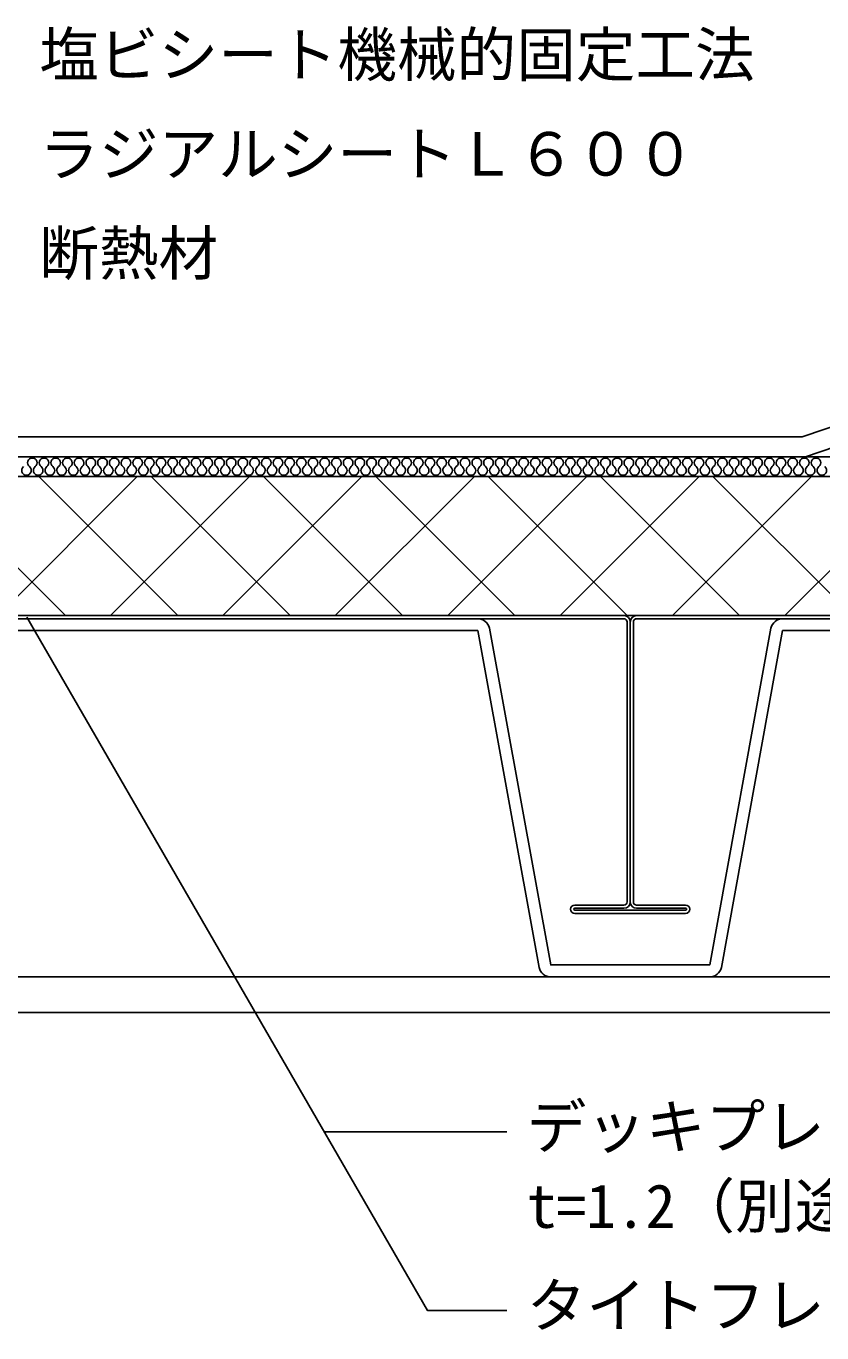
# Model space of a CAD drawing. Units: millimetres, scale not verified. Extents: x -665 to 665, y -465 to 450.
# Drawn here: x -252 to -51.8, y -245.6 to 83.5 of the extents above; entities that cross this region are included whole.
import ezdxf
from ezdxf.enums import TextEntityAlignment as Align

# ---------------------------------------------------------------- set-up
doc = ezdxf.new("R2010")
doc.units = ezdxf.units.MM
doc.header["$LTSCALE"] = 5
for name, color, linetype in [('0-1_線色１（水色）', 4, 'Continuous'), ('0-2_線色２（白）', 7, 'Continuous'), ('0-4_線色４（黄）', 2, 'Continuous'), ('0-5_金属', 7, 'Continuous'), ('0-A_文字', 7, 'Continuous'), ('0-D_断熱・ハッチ', 4, 'Continuous')]:
    doc.layers.add(name, color=color, linetype=linetype)
doc.styles.add('ＭＳ ゴシック', font='')
doc.styles.get('ＭＳ ゴシック').set_extended_font_data('MS Gothic')

msp = doc.modelspace()

# ---------------------------------------------------------------- linework, layer by layer
at = {"layer": '0-1_線色１（水色）'}
for centre, start, end in [((-250.484, -26.519), 307.52351, 232.47649), ((-247.54, -26.519), 307.52351, 232.47649), ((-244.596, -26.519), 307.52351, 232.47649), ((-241.652, -26.519), 307.52351, 232.47649), ((-238.708, -26.519), 307.52351, 232.47649), ((-235.765, -26.519), 307.52351, 232.47649), ((-232.821, -26.519), 307.52351, 232.47649), ((-229.877, -26.519), 307.52351, 232.47649), ((-226.933, -26.519), 307.52351, 232.47649), ((-223.989, -26.519), 307.52351, 232.47649), ((-221.045, -26.519), 307.52351, 232.47649), ((-218.101, -26.519), 307.52351, 232.47649), ((-215.157, -26.519), 307.52351, 232.47649), ((-212.213, -26.519), 307.52351, 232.47649), ((-209.269, -26.519), 307.52351, 232.47649), ((-206.325, -26.519), 307.52351, 232.47649), ((-203.381, -26.519), 307.52351, 232.47649), ((-200.438, -26.519), 307.52351, 232.47649), ((-197.494, -26.519), 307.52351, 232.47649), ((-194.55, -26.519), 307.52351, 232.47649), ((-191.606, -26.519), 307.52351, 232.47649), ((-188.662, -26.519), 307.52351, 232.47649), ((-185.718, -26.519), 307.52351, 232.47649), ((-182.774, -26.519), 307.52351, 232.47649), ((-179.83, -26.519), 307.52351, 232.47649), ((-176.886, -26.519), 307.52351, 232.47649), ((-173.942, -26.519), 307.52351, 232.47649), ((-170.998, -26.519), 307.52351, 232.47649), ((-168.054, -26.519), 307.52351, 232.47649), ((-165.11, -26.519), 307.52351, 232.47649), ((-162.167, -26.519), 307.52351, 232.47649), ((-159.223, -26.519), 307.52351, 232.47649), ((-156.279, -26.519), 307.52351, 232.47649), ((-153.335, -26.519), 307.52351, 232.47649), ((-150.391, -26.519), 307.52351, 232.47649), ((-147.447, -26.519), 307.52351, 232.47649), ((-144.503, -26.519), 307.52351, 232.47649), ((-141.559, -26.519), 307.52351, 232.47649), ((-138.615, -26.519), 307.52351, 232.47649), ((-135.671, -26.519), 307.52351, 232.47649), ((-132.727, -26.519), 307.52351, 232.47649), ((-129.783, -26.519), 307.52351, 232.47649), ((-126.839, -26.519), 307.52351, 232.47649), ((-123.896, -26.519), 307.52351, 232.47649), ((-120.952, -26.519), 307.52351, 232.47649), ((-118.008, -26.519), 307.52351, 232.47649), ((-115.064, -26.519), 307.52351, 232.47649), ((-112.12, -26.519), 307.52351, 232.47649), ((-109.176, -26.519), 307.52351, 232.47649), ((-106.232, -26.519), 307.52351, 232.47649), ((-103.288, -26.519), 307.52351, 232.47649), ((-100.344, -26.519), 307.52351, 232.47649), ((-97.4, -26.519), 307.52351, 232.47649), ((-94.456, -26.519), 307.52351, 232.47649), ((-91.512, -26.519), 307.52351, 232.47649), ((-88.569, -26.519), 307.52351, 232.47649), ((-85.625, -26.519), 307.52351, 232.47649), ((-82.681, -26.519), 307.52351, 232.47649), ((-79.737, -26.519), 307.52351, 232.47649), ((-76.793, -26.519), 307.52351, 232.47649), ((-73.849, -26.519), 307.52351, 232.47649), ((-70.905, -26.519), 307.52351, 232.47649), ((-67.961, -26.519), 307.52351, 232.47649), ((-65.017, -26.519), 307.52351, 232.47649), ((-62.073, -26.519), 307.52351, 232.47649), ((-59.129, -26.519), 307.52351, 232.47649), ((-56.185, -26.519), 307.52351, 232.47649), ((-53.241, -26.519), 307.52351, 232.47649), ((-251.956, -28.435), 127.52351, 52.47649), ((-249.012, -28.435), 127.52351, 52.47649), ((-246.068, -28.435), 127.52351, 52.47649), ((-243.124, -28.435), 127.52351, 52.47649), ((-240.18, -28.435), 127.52351, 52.47649), ((-237.237, -28.435), 127.52351, 52.47649), ((-234.293, -28.435), 127.52351, 52.47649), ((-231.349, -28.435), 127.52351, 52.47649), ((-228.405, -28.435), 127.52351, 52.47649), ((-225.461, -28.435), 127.52351, 52.47649), ((-222.517, -28.435), 127.52351, 52.47649), ((-219.573, -28.435), 127.52351, 52.47649), ((-216.629, -28.435), 127.52351, 52.47649), ((-213.685, -28.435), 127.52351, 52.47649), ((-210.741, -28.435), 127.52351, 52.47649), ((-207.797, -28.435), 127.52351, 52.47649), ((-204.853, -28.435), 127.52351, 52.47649), ((-201.909, -28.435), 127.52351, 52.47649), ((-198.966, -28.435), 127.52351, 52.47649), ((-196.022, -28.435), 127.52351, 52.47649), ((-193.078, -28.435), 127.52351, 52.47649), ((-190.134, -28.435), 127.52351, 52.47649), ((-187.19, -28.435), 127.52351, 52.47649), ((-184.246, -28.435), 127.52351, 52.47649), ((-181.302, -28.435), 127.52351, 52.47649), ((-178.358, -28.435), 127.52351, 52.47649), ((-175.414, -28.435), 127.52351, 52.47649), ((-172.47, -28.435), 127.52351, 52.47649), ((-169.526, -28.435), 127.52351, 52.47649), ((-166.582, -28.435), 127.52351, 52.47649), ((-163.639, -28.435), 127.52351, 52.47649), ((-160.695, -28.435), 127.52351, 52.47649), ((-157.751, -28.435), 127.52351, 52.47649), ((-154.807, -28.435), 127.52351, 52.47649), ((-151.863, -28.435), 127.52351, 52.47649), ((-148.919, -28.435), 127.52351, 52.47649), ((-145.975, -28.435), 127.52351, 52.47649), ((-143.031, -28.435), 127.52351, 52.47649), ((-140.087, -28.435), 127.52351, 52.47649), ((-137.143, -28.435), 127.52351, 52.47649), ((-134.199, -28.435), 127.52351, 52.47649), ((-131.255, -28.435), 127.52351, 52.47649), ((-128.311, -28.435), 127.52351, 52.47649), ((-125.368, -28.435), 127.52351, 52.47649), ((-122.424, -28.435), 127.52351, 52.47649), ((-119.48, -28.435), 127.52351, 52.47649), ((-116.536, -28.435), 127.52351, 52.47649), ((-113.592, -28.435), 127.52351, 52.47649), ((-110.648, -28.435), 127.52351, 52.47649), ((-107.704, -28.435), 127.52351, 52.47649), ((-104.76, -28.435), 127.52351, 52.47649), ((-101.816, -28.435), 127.52351, 52.47649), ((-98.872, -28.435), 127.52351, 52.47649), ((-95.928, -28.435), 127.52351, 52.47649), ((-92.984, -28.435), 127.52351, 52.47649), ((-90.04, -28.435), 127.52351, 52.47649), ((-87.097, -28.435), 127.52351, 52.47649), ((-84.153, -28.435), 127.52351, 52.47649), ((-81.209, -28.435), 127.52351, 52.47649), ((-78.265, -28.435), 127.52351, 52.47649), ((-75.321, -28.435), 127.52351, 52.47649), ((-72.377, -28.435), 127.52351, 52.47649), ((-69.433, -28.435), 127.52351, 52.47649), ((-66.489, -28.435), 127.52351, 52.47649), ((-63.545, -28.435), 127.52351, 52.47649), ((-60.601, -28.435), 127.52351, 52.47649), ((-57.657, -28.435), 127.52351, 52.47649), ((-54.713, -28.435), 127.52351, 52.47649), ((-51.77, -28.435), 127.52351, 52.47649)]:
    msp.add_arc(centre, 1.208, start, end, dxfattribs=at)
at = {"layer": '0-2_線色２（白）'}
for p, q in [((-55.851, -24.977), (-38.612, -19.084)), ((-408.518, -24.977), (408.518, -24.977)), ((-408.518, -29.977), (408.518, -29.977)), ((-408.518, -64.977), (408.518, -64.977))]:
    msp.add_line(p, q, dxfattribs=at)
at = {"layer": '0-4_線色４（黄）'}
msp.add_lwpolyline([(-408.518, -19.977), (-56.682, -19.977), (-39.129, -13.977)], dxfattribs=at)
at = {"layer": '0-5_金属'}
for p, q in [((-101.6, -64.977), (-298.549, -64.977)), ((-101.6, -65.777), (-298.317, -65.777)), ((98.4, -65.777), (-98.54, -65.777)), ((-98.4, -64.977), (65, -64.977)), ((-261.675, -68.777), (-138.325, -68.777)), ((-122.933, -153.606), (-138.325, -68.777)), ((-100.8, -66.577), (-100.8, -137.077)), ((-100, -66.577), (-100, -137.077)), ((-99.2, -66.577), (-99.2, -137.077)), ((-61.675, -68.777), (-77.067, -153.606)), ((-61.675, -68.777), (61.675, -68.777)), ((-101.6, -137.877), (-113.95, -137.877)), ((-86.05, -137.877), (-98.4, -137.877)), ((-101.6, -138.677), (-113.95, -138.677)), ((-86.05, -139.177), (-113.95, -139.177)), ((-113.95, -139.977), (-86.05, -139.977)), ((-86.05, -138.677), (-98.4, -138.677)), ((-408.518, -155.977), (408.518, -155.977)), ((-408.518, -164.977), (408.518, -164.977))]:
    msp.add_line(p, q, dxfattribs=at)
msp.add_lwpolyline([(-135.43, -68.157), (-120, -152.977), (-80, -152.977), (-64.581, -68.152)], dxfattribs=at)
for centre, radius, start, end in [((-138.363, -68.786), 3, 12.09541, 90), ((-101.6, -66.577), 1.6, 0, 90), ((-101.6, -66.577), 0.8, 0, 90), ((-98.4, -66.577), 1.6, 90, 180), ((-98.4, -66.577), 0.8, 90, 180), ((-61.648, -68.781), 3, 90, 167.90458), ((-113.95, -138.927), 1.05, 90, 270), ((-101.6, -137.077), 0.8, 270, 0), ((-101.6, -137.077), 1.6, 270, 0), ((-98.4, -137.077), 1.6, 180, 270), ((-98.4, -137.077), 0.8, 180, 270), ((-86.05, -138.927), 1.05, 270, 90), ((-113.95, -138.927), 0.25, 90, 270), ((-86.05, -138.927), 0.25, 270, 90), ((-120, -152.977), 3, 192.09541, 270), ((-80, -152.977), 3, 270, 347.90458)]:
    msp.add_arc(centre, radius, start, end, dxfattribs=at)
at = {"layer": '0-A_文字'}
msp.add_line((-177.034, -194.977), (-131.053, -194.977), dxfattribs=at)
msp.add_lwpolyline([(-251.859, -65.377), (-151.053, -239.977), (-131.053, -239.977)], dxfattribs=at)
at = {"layer": '0-D_断熱・ハッチ'}
for p, q in [((-277.166, -29.977), (-242.166, -64.977)), ((-259.083, -64.977), (-224.083, -29.977)), ((-248.882, -29.977), (-213.882, -64.977)), ((-230.799, -64.977), (-195.799, -29.977)), ((-220.598, -29.977), (-185.598, -64.977)), ((-202.514, -64.977), (-167.514, -29.977)), ((-192.314, -29.977), (-157.314, -64.977)), ((-174.23, -64.977), (-139.23, -29.977)), ((-164.029, -29.977), (-129.029, -64.977)), ((-145.946, -64.977), (-110.946, -29.977)), ((-135.745, -29.977), (-100.745, -64.977)), ((-117.661, -64.977), (-82.661, -29.977)), ((-107.461, -29.977), (-72.461, -64.977)), ((-89.377, -64.977), (-54.377, -29.977)), ((-79.176, -29.977), (-44.176, -64.977)), ((-61.093, -64.977), (-26.093, -29.977))]:
    msp.add_line(p, q, dxfattribs=at)

# ---------------------------------------------------------------- texts
at = {"layer": '0-A_文字', "style": 'ＭＳ ゴシック'}
for s, p in [('塩ビシート機械的固定工法', (-248.725, 67.496)), ('ラジアルシートＬ６００', (-248.725, 42.496)), ('断熱材', (-248.725, 17.496)), ('デッキプレート フラットタイプ H=75', (-126.053, -202.477)), ('t=1.2（別途工事）', (-126.053, -222.477)), ('タイトフレーム（別途工事）', (-126.053, -247.477))]:
    msp.add_text(s, height=11, dxfattribs=at).set_placement(p, align=Align.BOTTOM_LEFT)

doc.saveas('drawing.dxf')
